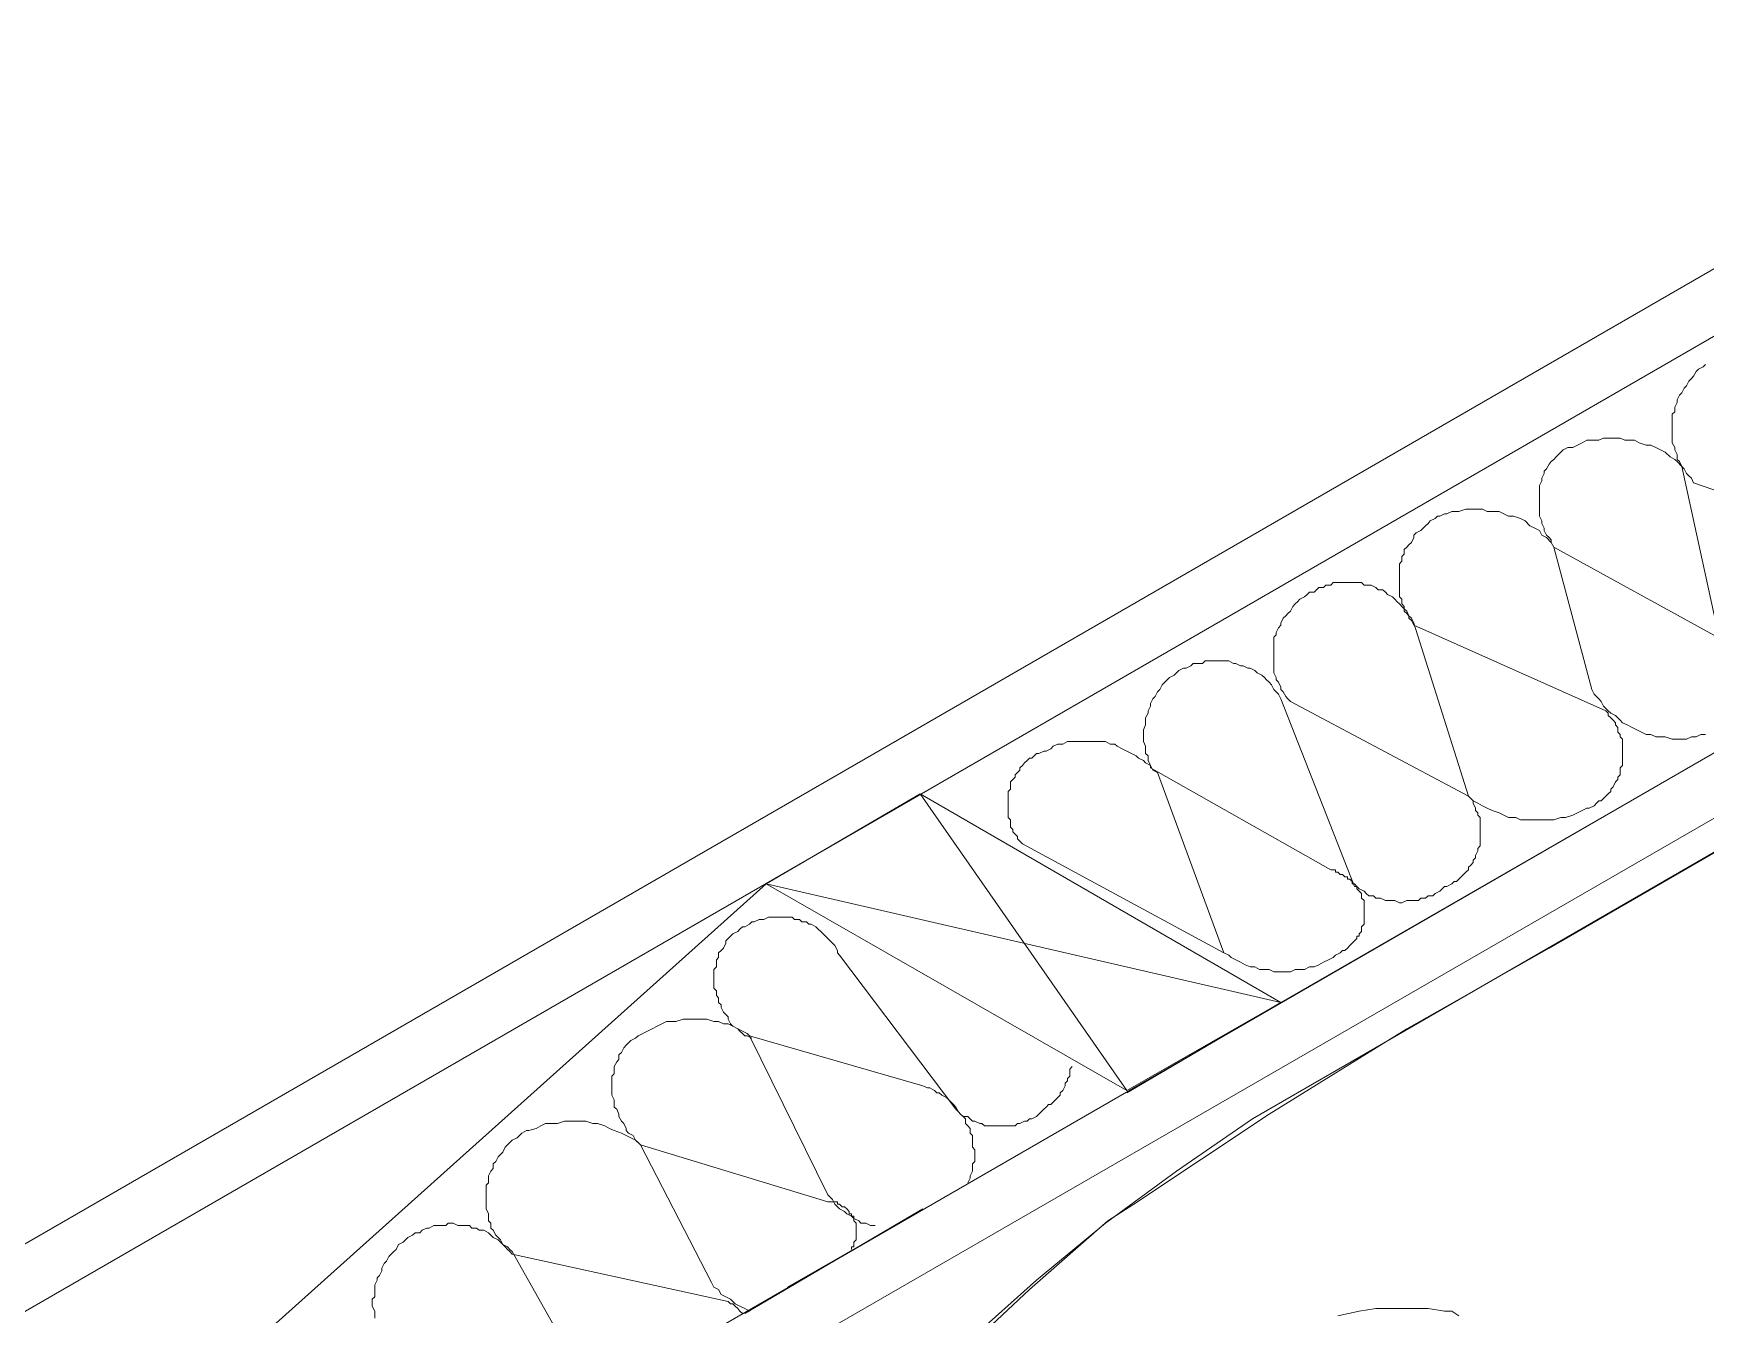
# Model space of a CAD drawing. Header units: inches. Extents: x 0 to 32.7, y -0.1 to 22.9.
# Drawn here: x 1.484 to 2.659, y 21.086 to 21.986 of the extents above; entities that cross this region are included whole.
import ezdxf

# ---------------------------------------------------------------- set-up
doc = ezdxf.new("R2010")
doc.units = ezdxf.units.IN
doc.header["$MEASUREMENT"] = 0
doc.layers.add('PDF_Geometry', color=7, linetype='Continuous', true_color=0x5d5d5d)

msp = doc.modelspace()

# ---------------------------------------------------------------- linework, layer by layer
at = {"layer": 'PDF_Geometry', "color": 7, "lineweight": 18}
for points in [[(1.5121, 20.2119), (1.5404, 20.3636), (1.5538, 20.4186), (1.5688, 20.4719), (1.5871, 20.5253), (1.6088, 20.5836), (1.6238, 20.6186), (1.6404, 20.6536), (1.6604, 20.6869), (1.6804, 20.7203), (1.7021, 20.7519), (1.8321, 20.9236), (1.9538, 21.0703), (3.5154, 21.9719), (3.4054, 21.9103), (3.1538, 22.0553), (3.2621, 22.1186), (3.5154, 21.9719), (3.4054, 21.9103), (3.2621, 22.1186), (3.1538, 22.0553), (3.2621, 22.1186), (3.2204, 22.1419), (0.5938, 20.6253)], [(0.5938, 17.9736), (0.5938, 20.6253), (0.6354, 20.6019), (3.2621, 22.1186)], [(3.4071, 21.9086), (3.5154, 21.9719), (1.9538, 21.0703), (3.5154, 21.9719), (3.5554, 21.9486), (1.9954, 21.0486), (3.5554, 21.9486), (3.5154, 21.9719), (1.9538, 21.0703), (1.8338, 20.9236), (1.7021, 20.7519), (1.6804, 20.7203), (1.6604, 20.6869), (1.6404, 20.6536), (1.6238, 20.6186), (1.6088, 20.5836), (1.5871, 20.5253), (1.5688, 20.4719), (1.5538, 20.4186), (1.5404, 20.3636), (1.5121, 20.2119)], [(2.1071, 21.4519), (2.2521, 21.2436), (2.3604, 21.3053), (1.9988, 21.3886)], [(2.0138, 21.1053), (2.1388, 21.1769)]]:
    msp.add_lwpolyline(points, dxfattribs=at)
for points in [[(1.9538, 21.0703), (1.9954, 21.0486), (3.5554, 21.9486), (1.9954, 21.0486)], [(2.1071, 21.4519), (1.9988, 21.3886), (2.2521, 21.2436), (2.3604, 21.3053)], [(2.3604, 21.3053), (2.2521, 21.2419)], [(2.1388, 21.1769), (2.0138, 21.1053)], [(2.1088, 21.1603), (1.9838, 21.0869)]]:
    msp.add_lwpolyline(points, close=True, dxfattribs=at)
at = {"layer": 'PDF_Geometry', "color": 250, "lineweight": 18, "true_color": 0x1c1c1c}
for points in [[(1.7404, 19.5903), (1.7404, 20.1303), (1.7404, 20.1786), (1.7454, 20.2453), (1.7538, 20.3119), (1.7638, 20.3769), (1.7788, 20.4419), (1.7971, 20.5069), (1.8188, 20.5703), (1.8421, 20.6319), (1.8704, 20.6919), (1.9004, 20.7519), (1.9338, 20.8086), (1.9704, 20.8653), (2.0088, 20.9186), (2.0521, 20.9703), (2.0954, 21.0203), (2.1421, 21.0686), (2.1888, 21.1103), (2.2371, 21.1503), (2.2871, 21.1869), (2.3404, 21.2236), (3.5754, 21.9369)], [(1.7421, 20.1936), (1.7488, 20.2619), (1.7571, 20.3319), (1.7638, 20.3803), (1.7738, 20.4286), (1.7871, 20.4769), (1.8004, 20.5253), (1.8171, 20.5719), (1.8371, 20.6186), (1.8771, 20.7036), (1.9204, 20.7869), (1.9471, 20.8336), (1.9771, 20.8786), (2.0088, 20.9203), (2.0438, 20.9619), (2.0788, 21.0019), (2.1304, 21.0536), (2.1838, 21.1036), (2.2388, 21.1519), (2.2571, 21.1636), (2.3521, 21.2269), (2.4488, 21.2869), (2.5488, 21.3436), (3.5754, 21.9369)]]:
    msp.add_lwpolyline(points, dxfattribs=at)
at = {"layer": 'PDF_Geometry', "color": 9, "lineweight": 18, "true_color": 0xbbbbbb}
msp.add_lwpolyline([(3.4071, 21.9086), (2.3604, 21.3053)], close=True, dxfattribs=at)
for points in [[(2.6588, 21.7536), (2.6571, 21.7519), (2.6538, 21.7503), (2.6521, 21.7486), (2.6504, 21.7453), (2.6488, 21.7436), (2.6471, 21.7419), (2.6454, 21.7386), (2.6438, 21.7369), (2.6421, 21.7336), (2.6404, 21.7319), (2.6388, 21.7286), (2.6388, 21.7269), (2.6371, 21.7236), (2.6371, 21.7203), (2.6354, 21.7186), (2.6354, 21.7153), (2.6354, 21.7119), (2.6354, 21.7103), (2.6354, 21.7069), (2.6354, 21.7036), (2.6354, 21.7019), (2.6354, 21.6986), (2.6371, 21.6953), (2.6371, 21.6936), (2.6388, 21.6903), (2.6388, 21.6869), (2.6404, 21.6853), (2.6421, 21.6819), (2.6438, 21.6803), (2.6454, 21.6769), (2.6471, 21.6753), (2.6488, 21.6736), (2.6504, 21.6703), (2.7721, 21.6286)], [(2.6671, 21.5669), (2.6421, 21.6819), (2.6388, 21.6853), (2.6371, 21.6869), (2.6338, 21.6886), (2.6304, 21.6919), (2.6271, 21.6936), (2.6238, 21.6953), (2.6204, 21.6969), (2.6171, 21.6969), (2.6121, 21.6986), (2.6088, 21.7003), (2.6054, 21.7003), (2.6021, 21.7003), (2.5988, 21.7019), (2.5938, 21.7019), (2.5904, 21.7019), (2.5871, 21.7019), (2.5838, 21.7003), (2.5788, 21.7003), (2.5754, 21.7003), (2.5721, 21.6986), (2.5688, 21.6969), (2.5654, 21.6953), (2.5621, 21.6953), (2.5588, 21.6936), (2.5554, 21.6903), (2.5538, 21.6886), (2.5521, 21.6869), (2.5504, 21.6853), (2.5488, 21.6836), (2.5471, 21.6803), (2.5454, 21.6786), (2.5454, 21.6769), (2.5438, 21.6736), (2.5438, 21.6719), (2.5421, 21.6686), (2.5421, 21.6669), (2.5421, 21.6636), (2.5421, 21.6619), (2.5421, 21.6586), (2.5421, 21.6569), (2.5421, 21.6536), (2.5421, 21.6519), (2.5421, 21.6486), (2.5421, 21.6469), (2.5438, 21.6436), (2.5438, 21.6419), (2.5454, 21.6386), (2.5454, 21.6369), (2.5471, 21.6336), (2.5488, 21.6319), (2.5504, 21.6303), (2.5504, 21.6286), (2.5521, 21.6253), (2.6671, 21.5619)], [(2.6588, 21.4936), (2.6554, 21.4936), (2.6521, 21.4919), (2.6488, 21.4919), (2.6454, 21.4903), (2.6421, 21.4903), (2.6388, 21.4903), (2.6354, 21.4903), (2.6304, 21.4919), (2.6271, 21.4919), (2.6238, 21.4919), (2.6204, 21.4936), (2.6171, 21.4936), (2.6138, 21.4953), (2.6104, 21.4969), (2.6071, 21.4986), (2.6038, 21.5003), (2.6004, 21.5019), (2.5988, 21.5036), (2.5954, 21.5069), (2.5921, 21.5086), (2.5904, 21.5103), (2.5871, 21.5136), (2.5854, 21.5169), (2.5838, 21.5186), (2.5804, 21.5219), (2.5788, 21.5253), (2.5521, 21.6253), (2.5504, 21.6286), (2.5471, 21.6319), (2.5438, 21.6336), (2.5421, 21.6369), (2.5388, 21.6386), (2.5354, 21.6403), (2.5321, 21.6436), (2.5288, 21.6453), (2.5238, 21.6469), (2.5204, 21.6469), (2.5171, 21.6486), (2.5138, 21.6503), (2.5088, 21.6503), (2.5054, 21.6503), (2.5021, 21.6519), (2.4971, 21.6519), (2.4938, 21.6519), (2.4904, 21.6519), (2.4854, 21.6503), (2.4821, 21.6503), (2.4804, 21.6503), (2.4771, 21.6486), (2.4754, 21.6486), (2.4721, 21.6469), (2.4704, 21.6469), (2.4688, 21.6453), (2.4654, 21.6436), (2.4638, 21.6419), (2.4621, 21.6403), (2.4604, 21.6386), (2.4588, 21.6369), (2.4554, 21.6353), (2.4538, 21.6336), (2.4538, 21.6319), (2.4521, 21.6286), (2.4504, 21.6269), (2.4488, 21.6253), (2.4471, 21.6236), (2.4471, 21.6203), (2.4454, 21.6186), (2.4454, 21.6153), (2.4438, 21.6136), (2.4438, 21.6103), (2.4438, 21.6086), (2.4438, 21.6053), (2.4438, 21.6036), (2.4438, 21.6003), (2.4438, 21.5986), (2.4438, 21.5953), (2.4438, 21.5936), (2.4438, 21.5903), (2.4454, 21.5886), (2.4454, 21.5853), (2.4471, 21.5836), (2.4471, 21.5803), (2.4488, 21.5786), (2.4504, 21.5769), (2.4504, 21.5753), (2.4521, 21.5736), (2.4538, 21.5703), (2.5888, 21.5103), (2.5904, 21.5086), (2.5904, 21.5069), (2.5921, 21.5053), (2.5938, 21.5036), (2.5954, 21.5019), (2.5954, 21.5003), (2.5971, 21.4986), (2.5971, 21.4953), (2.5988, 21.4936), (2.5988, 21.4919), (2.6004, 21.4903), (2.6004, 21.4869), (2.6004, 21.4853), (2.6004, 21.4836), (2.6004, 21.4803), (2.6004, 21.4786), (2.6004, 21.4769), (2.6004, 21.4736), (2.6004, 21.4719), (2.5988, 21.4703), (2.5988, 21.4669), (2.5988, 21.4653), (2.5971, 21.4636), (2.5971, 21.4619), (2.5954, 21.4603), (2.5938, 21.4569), (2.5921, 21.4553), (2.5921, 21.4536), (2.5904, 21.4519), (2.5888, 21.4503), (2.5871, 21.4486), (2.5854, 21.4469), (2.5838, 21.4469), (2.5821, 21.4453), (2.5804, 21.4436), (2.5771, 21.4419), (2.5754, 21.4419), (2.5721, 21.4403), (2.5688, 21.4386), (2.5654, 21.4369), (2.5604, 21.4353), (2.5571, 21.4353), (2.5521, 21.4336), (2.5488, 21.4336), (2.5454, 21.4336), (2.5404, 21.4336), (2.5371, 21.4336), (2.5321, 21.4336), (2.5288, 21.4336), (2.5254, 21.4353), (2.5204, 21.4353), (2.5171, 21.4369), (2.5138, 21.4386), (2.5088, 21.4403), (2.5054, 21.4419), (2.5021, 21.4436), (2.4988, 21.4453), (2.4954, 21.4469), (2.4921, 21.4503), (2.4538, 21.5719), (2.4521, 21.5753), (2.4504, 21.5769), (2.4488, 21.5803), (2.4471, 21.5819), (2.4454, 21.5836), (2.4438, 21.5853), (2.4421, 21.5869), (2.4404, 21.5886), (2.4388, 21.5903), (2.4354, 21.5919), (2.4338, 21.5936), (2.4321, 21.5953), (2.4288, 21.5953), (2.4271, 21.5969), (2.4238, 21.5986), (2.4221, 21.5986), (2.4188, 21.5986), (2.4171, 21.6003), (2.4138, 21.6003), (2.4104, 21.6003), (2.4088, 21.6003), (2.4054, 21.6003), (2.4038, 21.6003), (2.4004, 21.6003), (2.3971, 21.6003), (2.3954, 21.5986), (2.3921, 21.5986), (2.3904, 21.5969), (2.3871, 21.5969), (2.3854, 21.5953), (2.3838, 21.5936), (2.3804, 21.5936), (2.3788, 21.5919), (2.3771, 21.5903), (2.3738, 21.5886), (2.3721, 21.5869), (2.3704, 21.5853), (2.3688, 21.5836), (2.3671, 21.5803), (2.3654, 21.5786), (2.3638, 21.5769), (2.3621, 21.5753), (2.3604, 21.5719), (2.3604, 21.5703), (2.3588, 21.5686), (2.3571, 21.5653), (2.3571, 21.5636), (2.3554, 21.5619), (2.3554, 21.5586), (2.3554, 21.5569), (2.3554, 21.5536), (2.3554, 21.5519), (2.3554, 21.5486), (2.3554, 21.5469), (2.3554, 21.5436), (2.3554, 21.5419), (2.3554, 21.5386), (2.3554, 21.5369), (2.3571, 21.5336), (2.3571, 21.5319), (2.3588, 21.5303), (2.3604, 21.5269), (2.3604, 21.5253), (2.3621, 21.5236), (2.3638, 21.5203), (2.3654, 21.5186), (2.3671, 21.5169), (2.4921, 21.4503), (2.4938, 21.4486), (2.4954, 21.4469), (2.4954, 21.4453), (2.4971, 21.4419), (2.4971, 21.4403), (2.4988, 21.4386), (2.4988, 21.4369), (2.5004, 21.4353), (2.5004, 21.4319), (2.5004, 21.4303), (2.5004, 21.4286), (2.5004, 21.4253), (2.5004, 21.4236), (2.5004, 21.4219), (2.5004, 21.4203), (2.5004, 21.4169), (2.5004, 21.4153), (2.4988, 21.4136), (2.4988, 21.4119), (2.4971, 21.4086), (2.4971, 21.4069), (2.4954, 21.4053), (2.4954, 21.4036), (2.4938, 21.4019), (2.4921, 21.4003), (2.4921, 21.3986), (2.4904, 21.3969), (2.4888, 21.3953), (2.4871, 21.3936), (2.4854, 21.3919), (2.4838, 21.3903), (2.4821, 21.3903), (2.4804, 21.3886), (2.4771, 21.3869), (2.4754, 21.3869), (2.4738, 21.3853), (2.4721, 21.3836), (2.4688, 21.3819), (2.4671, 21.3803), (2.4638, 21.3803), (2.4621, 21.3786), (2.4588, 21.3786), (2.4571, 21.3769), (2.4538, 21.3769), (2.4521, 21.3769), (2.4488, 21.3769), (2.4454, 21.3753), (2.4438, 21.3753), (2.4404, 21.3769), (2.4388, 21.3769), (2.4354, 21.3769), (2.4338, 21.3769), (2.4304, 21.3786), (2.4271, 21.3786), (2.4254, 21.3803), (2.4221, 21.3803), (2.4204, 21.3819), (2.4188, 21.3836), (2.4154, 21.3853), (2.4138, 21.3869), (2.4121, 21.3869), (2.3604, 21.5186), (2.3588, 21.5219), (2.3571, 21.5236), (2.3554, 21.5253), (2.3538, 21.5286), (2.3521, 21.5303), (2.3504, 21.5319), (2.3488, 21.5336), (2.3471, 21.5353), (2.3438, 21.5369), (2.3421, 21.5386), (2.3388, 21.5403), (2.3371, 21.5403), (2.3338, 21.5419), (2.3321, 21.5419), (2.3288, 21.5436), (2.3271, 21.5436), (2.3238, 21.5453), (2.3204, 21.5453), (2.3188, 21.5453), (2.3154, 21.5453), (2.3121, 21.5453), (2.3104, 21.5453), (2.3071, 21.5453), (2.3054, 21.5436), (2.3021, 21.5436), (2.2988, 21.5436), (2.2971, 21.5419), (2.2938, 21.5403), (2.2921, 21.5403), (2.2888, 21.5386), (2.2871, 21.5369), (2.2854, 21.5353), (2.2821, 21.5336), (2.2804, 21.5319), (2.2788, 21.5303), (2.2771, 21.5286), (2.2754, 21.5253), (2.2738, 21.5236), (2.2721, 21.5203), (2.2704, 21.5186), (2.2688, 21.5153), (2.2688, 21.5136), (2.2671, 21.5103), (2.2671, 21.5086), (2.2654, 21.5053), (2.2654, 21.5019), (2.2654, 21.5003), (2.2638, 21.4969), (2.2638, 21.4953), (2.2638, 21.4919), (2.2638, 21.4886), (2.2654, 21.4853), (2.2654, 21.4836), (2.2654, 21.4803), (2.2671, 21.4786), (2.2671, 21.4753), (2.2688, 21.4719), (2.2688, 21.4703), (2.3954, 21.3986), (2.3971, 21.3986), (2.3988, 21.3986), (2.3988, 21.3969), (2.4004, 21.3969), (2.4021, 21.3953), (2.4038, 21.3953), (2.4054, 21.3936), (2.4071, 21.3936), (2.4071, 21.3919), (2.4088, 21.3919), (2.4104, 21.3903), (2.4104, 21.3886), (2.4121, 21.3886), (2.4138, 21.3869), (2.4138, 21.3853), (2.4154, 21.3836), (2.4171, 21.3819), (2.4171, 21.3803), (2.4171, 21.3786), (2.4188, 21.3769), (2.4188, 21.3753), (2.4188, 21.3736), (2.4188, 21.3719), (2.4188, 21.3703), (2.4188, 21.3686), (2.4188, 21.3669), (2.4188, 21.3653), (2.4188, 21.3636), (2.4188, 21.3619), (2.4188, 21.3603), (2.4171, 21.3586), (2.4171, 21.3569), (2.4171, 21.3553), (2.4154, 21.3536), (2.4154, 21.3519), (2.4138, 21.3519), (2.4138, 21.3503), (2.4121, 21.3486), (2.4104, 21.3469), (2.4088, 21.3453), (2.4071, 21.3436), (2.4054, 21.3419), (2.4038, 21.3419), (2.4021, 21.3403), (2.3988, 21.3386), (2.3971, 21.3369), (2.3938, 21.3353), (2.3904, 21.3336), (2.3871, 21.3319), (2.3838, 21.3303), (2.3804, 21.3303), (2.3771, 21.3286), (2.3738, 21.3286), (2.3704, 21.3286), (2.3671, 21.3269), (2.3638, 21.3269), (2.3588, 21.3269), (2.3554, 21.3269), (2.3521, 21.3286), (2.3488, 21.3286), (2.3454, 21.3286), (2.3421, 21.3303), (2.3388, 21.3303), (2.3354, 21.3319), (2.3321, 21.3336), (2.3288, 21.3353), (2.3254, 21.3369), (2.3238, 21.3386), (2.3204, 21.3403), (2.2738, 21.4669), (2.2704, 21.4686), (2.2688, 21.4719), (2.2654, 21.4736), (2.2638, 21.4753), (2.2604, 21.4769), (2.2588, 21.4786), (2.2554, 21.4803), (2.2521, 21.4819), (2.2488, 21.4836), (2.2454, 21.4853), (2.2438, 21.4869), (2.2404, 21.4869), (2.2371, 21.4886), (2.2338, 21.4886), (2.2304, 21.4886), (2.2271, 21.4886), (2.2238, 21.4886), (2.2204, 21.4886), (2.2171, 21.4886), (2.2138, 21.4886), (2.2104, 21.4886), (2.2071, 21.4869), (2.2038, 21.4869), (2.2004, 21.4853), (2.1988, 21.4836), (2.1954, 21.4819), (2.1938, 21.4819), (2.1904, 21.4803), (2.1888, 21.4803), (2.1871, 21.4786), (2.1854, 21.4769), (2.1838, 21.4769), (2.1821, 21.4753), (2.1804, 21.4736), (2.1788, 21.4719), (2.1771, 21.4703), (2.1771, 21.4686), (2.1754, 21.4669), (2.1738, 21.4653), (2.1738, 21.4636), (2.1721, 21.4619), (2.1704, 21.4603), (2.1704, 21.4586), (2.1704, 21.4553), (2.1688, 21.4536), (2.1688, 21.4519), (2.1688, 21.4503), (2.1688, 21.4469), (2.1688, 21.4453), (2.1688, 21.4436), (2.1688, 21.4419), (2.1688, 21.4386), (2.1688, 21.4369), (2.1688, 21.4353), (2.1704, 21.4336), (2.1704, 21.4303), (2.1704, 21.4286), (2.1721, 21.4269), (2.1721, 21.4253), (2.1738, 21.4236), (2.1754, 21.4219), (2.1754, 21.4203), (2.1771, 21.4186), (2.1788, 21.4169), (2.3204, 21.3403)], [(0.9521, 20.4503), (1.9988, 21.3886)], [(1.9888, 21.2803), (1.9854, 21.2819), (1.9838, 21.2819), (1.9821, 21.2836), (1.9804, 21.2853), (1.9788, 21.2869), (1.9754, 21.2886), (1.9738, 21.2903), (1.9721, 21.2936), (1.9721, 21.2953), (1.9704, 21.2969), (1.9688, 21.2986), (1.9671, 21.3019), (1.9671, 21.3036), (1.9654, 21.3053), (1.9654, 21.3086), (1.9638, 21.3103), (1.9638, 21.3136), (1.9621, 21.3153), (1.9621, 21.3186), (1.9621, 21.3203), (1.9621, 21.3236), (1.9621, 21.3253), (1.9621, 21.3286), (1.9638, 21.3303), (1.9638, 21.3336), (1.9638, 21.3353), (1.9654, 21.3369), (1.9654, 21.3403), (1.9671, 21.3419), (1.9688, 21.3436), (1.9704, 21.3469), (1.9704, 21.3486), (1.9721, 21.3503), (1.9738, 21.3519), (1.9754, 21.3536), (1.9788, 21.3553), (1.9804, 21.3569), (1.9821, 21.3586), (1.9838, 21.3586), (1.9871, 21.3603), (1.9888, 21.3619), (1.9904, 21.3619), (1.9938, 21.3636), (1.9954, 21.3636), (1.9971, 21.3636), (2.0004, 21.3653), (2.0021, 21.3653), (2.0054, 21.3653), (2.0071, 21.3653), (2.0104, 21.3653), (2.0121, 21.3653), (2.0154, 21.3653), (2.0171, 21.3653), (2.0188, 21.3636), (2.0221, 21.3636), (2.0238, 21.3619), (2.0271, 21.3619), (2.0288, 21.3603), (2.0304, 21.3603), (2.0338, 21.3586), (2.0354, 21.3569), (2.0371, 21.3553), (2.0388, 21.3536), (2.0404, 21.3519), (2.0421, 21.3503), (2.0438, 21.3486), (2.0454, 21.3469), (2.0471, 21.3453), (2.0488, 21.3419), (2.0488, 21.3403), (2.0504, 21.3386), (2.1321, 21.2303), (2.1338, 21.2286), (2.1354, 21.2269), (2.1371, 21.2253), (2.1404, 21.2253), (2.1421, 21.2236), (2.1438, 21.2219), (2.1454, 21.2219), (2.1488, 21.2203), (2.1504, 21.2203), (2.1521, 21.2186), (2.1554, 21.2186), (2.1571, 21.2186), (2.1588, 21.2186), (2.1621, 21.2186), (2.1638, 21.2186), (2.1671, 21.2186), (2.1688, 21.2186), (2.1704, 21.2186), (2.1738, 21.2186), (2.1754, 21.2203), (2.1771, 21.2203), (2.1804, 21.2219), (2.1821, 21.2219), (2.1838, 21.2236), (2.1854, 21.2236), (2.1888, 21.2253), (2.1904, 21.2269), (2.1921, 21.2286), (2.1938, 21.2303), (2.1954, 21.2319), (2.1971, 21.2336), (2.1988, 21.2336), (2.2004, 21.2353), (2.2021, 21.2369), (2.2038, 21.2386), (2.2054, 21.2403), (2.2054, 21.2419), (2.2071, 21.2436), (2.2088, 21.2469), (2.2088, 21.2486), (2.2104, 21.2503), (2.2104, 21.2519), (2.2121, 21.2536), (2.2121, 21.2569), (2.2121, 21.2586), (2.2138, 21.2603)], [(2.0754, 21.1486), (2.0738, 21.1486), (2.0721, 21.1486), (2.0688, 21.1503), (2.0654, 21.1503), (2.0638, 21.1519), (2.0604, 21.1536), (2.0588, 21.1553), (2.0554, 21.1569), (2.0538, 21.1586), (2.0504, 21.1603), (2.0488, 21.1619), (2.0471, 21.1636), (2.0454, 21.1669), (2.0438, 21.1686), (2.0421, 21.1703), (1.9871, 21.2819), (1.9854, 21.2836), (1.9821, 21.2853), (1.9788, 21.2869), (1.9754, 21.2886), (1.9721, 21.2903), (1.9688, 21.2903), (1.9654, 21.2919), (1.9621, 21.2919), (1.9571, 21.2936), (1.9538, 21.2936), (1.9504, 21.2936), (1.9471, 21.2936), (1.9438, 21.2936), (1.9404, 21.2936), (1.9354, 21.2919), (1.9321, 21.2919), (1.9288, 21.2919), (1.9254, 21.2903), (1.9221, 21.2886), (1.9188, 21.2869), (1.9154, 21.2853), (1.9121, 21.2836), (1.9088, 21.2819), (1.9071, 21.2803), (1.9038, 21.2786), (1.9004, 21.2753), (1.8988, 21.2736), (1.8971, 21.2703), (1.8954, 21.2686), (1.8954, 21.2653), (1.8938, 21.2636), (1.8921, 21.2603), (1.8921, 21.2586), (1.8921, 21.2553), (1.8904, 21.2536), (1.8904, 21.2503), (1.8904, 21.2486), (1.8904, 21.2453), (1.8904, 21.2419), (1.8904, 21.2403), (1.8921, 21.2369), (1.8921, 21.2353), (1.8921, 21.2319), (1.8938, 21.2303), (1.8954, 21.2269), (1.8954, 21.2253), (1.8971, 21.2219), (1.8988, 21.2203), (1.9004, 21.2169), (1.9004, 21.2153), (1.9021, 21.2136), (1.9054, 21.2119), (1.9071, 21.2086), (1.9088, 21.2069), (1.9104, 21.2053), (2.0421, 21.1653), (2.0438, 21.1653), (2.0454, 21.1653), (2.0471, 21.1653), (2.0488, 21.1653), (2.0488, 21.1636), (2.0504, 21.1636), (2.0521, 21.1619), (2.0538, 21.1619), (2.0554, 21.1603), (2.0571, 21.1586), (2.0571, 21.1569), (2.0588, 21.1569), (2.0588, 21.1553), (2.0604, 21.1553), (2.0604, 21.1536), (2.0604, 21.1519), (2.0621, 21.1503), (2.0621, 21.1486), (2.0621, 21.1469), (2.0621, 21.1453), (2.0621, 21.1436), (2.0621, 21.1419), (2.0621, 21.1403), (2.0621, 21.1386), (2.0604, 21.1369), (2.0604, 21.1353), (2.0604, 21.1336), (2.0588, 21.1336), (2.0588, 21.1319)], [(1.9871, 21.2819), (2.1088, 21.2469), (2.1121, 21.2453), (2.1138, 21.2453), (2.1171, 21.2436), (2.1188, 21.2419), (2.1204, 21.2419), (2.1221, 21.2403), (2.1254, 21.2386), (2.1271, 21.2369), (2.1288, 21.2353), (2.1304, 21.2336), (2.1321, 21.2319), (2.1338, 21.2286), (2.1354, 21.2269), (2.1371, 21.2253), (2.1388, 21.2236), (2.1388, 21.2203), (2.1404, 21.2186), (2.1421, 21.2169), (2.1421, 21.2136), (2.1438, 21.2119), (2.1438, 21.2086), (2.1438, 21.2069), (2.1438, 21.2036), (2.1454, 21.2019), (2.1454, 21.1986), (2.1454, 21.1969), (2.1454, 21.1936), (2.1438, 21.1919), (2.1438, 21.1886), (2.1438, 21.1869), (2.1421, 21.1836), (2.1421, 21.1819), (2.1404, 21.1786)], [(1.9871, 21.0886), (1.9838, 21.0903), (1.9804, 21.0919), (1.9771, 21.0936), (1.9738, 21.0969), (1.9704, 21.0986), (1.9671, 21.1003), (1.9654, 21.1036), (1.9621, 21.1053), (1.9604, 21.1086), (1.9104, 21.2053), (1.9071, 21.2086), (1.9038, 21.2103), (1.9004, 21.2119), (1.8971, 21.2136), (1.8921, 21.2153), (1.8888, 21.2169), (1.8854, 21.2186), (1.8804, 21.2203), (1.8771, 21.2203), (1.8721, 21.2219), (1.8688, 21.2219), (1.8654, 21.2219), (1.8604, 21.2219), (1.8571, 21.2219), (1.8521, 21.2203), (1.8488, 21.2203), (1.8438, 21.2203), (1.8404, 21.2186), (1.8371, 21.2169), (1.8321, 21.2153), (1.8304, 21.2153), (1.8271, 21.2136), (1.8254, 21.2119), (1.8238, 21.2103), (1.8204, 21.2086), (1.8188, 21.2069), (1.8171, 21.2053), (1.8154, 21.2036), (1.8138, 21.2003), (1.8121, 21.1986), (1.8104, 21.1969), (1.8088, 21.1936), (1.8071, 21.1919), (1.8071, 21.1886), (1.8054, 21.1869), (1.8038, 21.1836), (1.8038, 21.1819), (1.8038, 21.1786), (1.8021, 21.1769), (1.8021, 21.1736), (1.8021, 21.1703), (1.8021, 21.1686), (1.8021, 21.1653), (1.8021, 21.1636), (1.8021, 21.1603), (1.8038, 21.1569), (1.8038, 21.1553), (1.8038, 21.1519), (1.8054, 21.1503), (1.8054, 21.1469), (1.8071, 21.1453), (1.8088, 21.1419), (1.8104, 21.1403), (1.8121, 21.1386), (1.8138, 21.1353), (1.8154, 21.1336), (1.8171, 21.1319), (1.8188, 21.1303), (1.8204, 21.1286), (1.9721, 21.0953), (1.9738, 21.0936), (1.9754, 21.0936), (1.9771, 21.0919), (1.9788, 21.0903), (1.9804, 21.0886), (1.9821, 21.0869)], [(1.8871, 21.0119), (1.8204, 21.1303), (1.8188, 21.1319), (1.8171, 21.1336), (1.8138, 21.1353), (1.8121, 21.1369), (1.8104, 21.1386), (1.8071, 21.1403), (1.8054, 21.1419), (1.8038, 21.1436), (1.8004, 21.1453), (1.7971, 21.1453), (1.7954, 21.1469), (1.7921, 21.1469), (1.7904, 21.1486), (1.7871, 21.1486), (1.7838, 21.1486), (1.7821, 21.1486), (1.7788, 21.1503), (1.7754, 21.1503), (1.7738, 21.1486), (1.7704, 21.1486), (1.7671, 21.1486), (1.7654, 21.1486), (1.7621, 21.1469), (1.7604, 21.1469), (1.7571, 21.1453), (1.7554, 21.1436), (1.7521, 21.1436), (1.7504, 21.1419), (1.7471, 21.1403), (1.7454, 21.1386), (1.7438, 21.1369), (1.7404, 21.1353), (1.7388, 21.1319), (1.7371, 21.1303), (1.7354, 21.1286), (1.7338, 21.1269), (1.7321, 21.1236), (1.7304, 21.1219), (1.7288, 21.1186), (1.7288, 21.1169), (1.7271, 21.1136), (1.7254, 21.1119), (1.7254, 21.1103), (1.7238, 21.1069), (1.7238, 21.1036), (1.7238, 21.1019), (1.7238, 21.0986), (1.7221, 21.0969), (1.7221, 21.0936), (1.7221, 21.0919), (1.7238, 21.0886), (1.7238, 21.0869), (1.7238, 21.0836)]]:
    msp.add_lwpolyline(points, dxfattribs=at)
at = {"layer": 'PDF_Geometry', "color": 250, "lineweight": 18, "true_color": 0x3d3d3d}
msp.add_lwpolyline([(2.4004, 21.0853), (2.4154, 21.0886), (2.4271, 21.0903), (2.4404, 21.0903), (2.4521, 21.0903), (2.4638, 21.0903), (2.4754, 21.0886), (2.4804, 21.0886), (2.4854, 21.0853)], dxfattribs=at)

doc.saveas('drawing.dxf')
